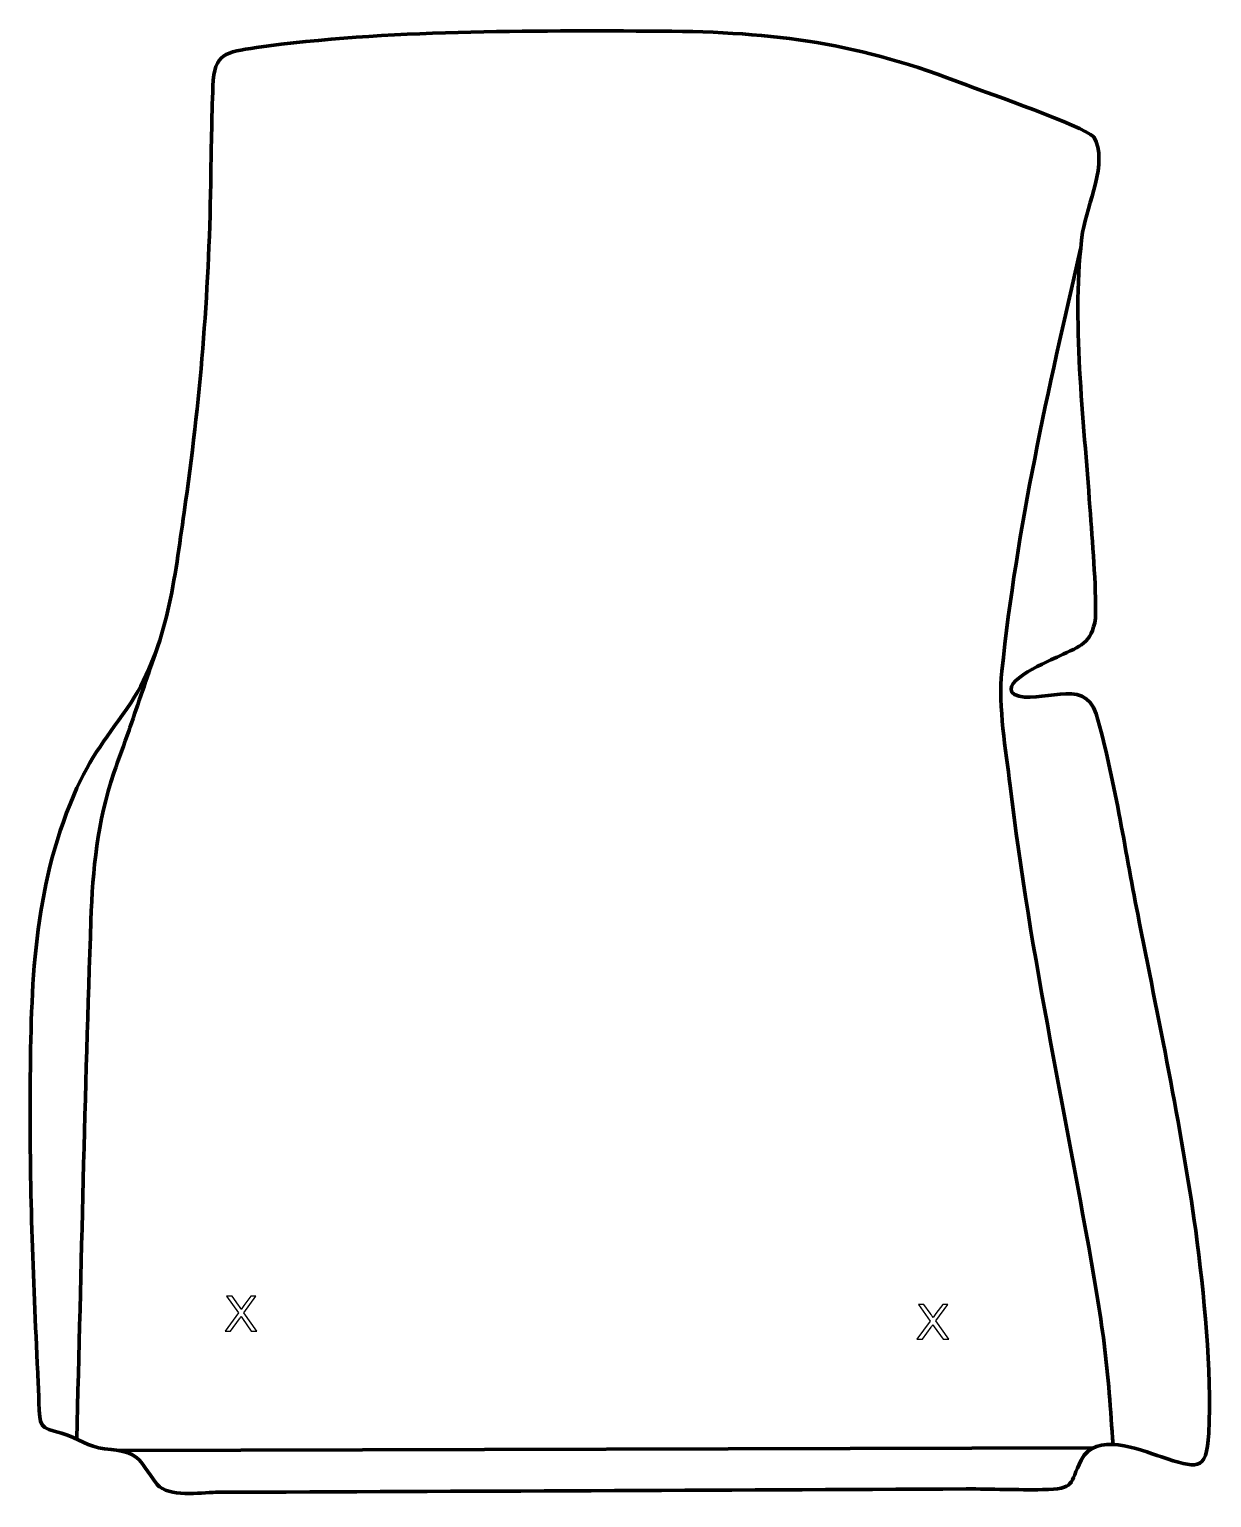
# Model space of a CAD drawing. Header units: millimetres. Extents: x 907 to 1525, y 73 to 840.
import ezdxf

# ---------------------------------------------------------------- set-up
doc = ezdxf.new("R2010")
doc.units = ezdxf.units.MM
doc.header["$MEASUREMENT"] = 0
doc.layers.add('layer 2', color=7, linetype='Continuous')
doc.layers.add('layer 3', color=7, linetype='Continuous')

msp = doc.modelspace()

# ---------------------------------------------------------------- linework, layer by layer
at = {"layer": 'layer 2', "color": 142, "lineweight": 158}
for points, knots in [([(1456.868, 725.134), (1439.7003, 650.8448), (1423.7193, 580.5842), (1415.6951, 504.5321), (1415.6951, 504.5321), (1413.6988, 485.6105), (1417.7851, 463.5035), (1420.0419, 444.5325), (1420.0419, 444.5325), (1430.3381, 356.2603), (1450.6107, 266.8664), (1465.3709, 178.7286), (1465.3709, 178.7286), (1468.2375, 161.5532), (1470.4521, 144.5456), (1471.8525, 127.1851), (1471.8525, 127.1851), (1472.5263, 118.2401), (1473.108, 109.2934), (1473.8306, 100.3511)], [0, 0, 0, 0, 0.16666667, 0.16666667, 0.16666667, 0.16666667, 0.33333333, 0.33333333, 0.33333333, 0.33333333, 0.5, 0.5, 0.5, 0.5, 0.66666667, 0.66666667, 0.66666667, 0.66666667, 1, 1, 1, 1]), ([(932.0392, 103.1491), (934.5037, 193.4431), (936.2287, 283.8413), (939.4676, 374.1027), (939.4676, 374.1027), (940.4402, 401.2066), (942.8243, 425.4368), (951.4553, 451.3569), (951.4553, 451.3569), (954.0289, 458.8343), (956.8163, 466.2386), (959.4158, 473.7109), (959.4158, 473.7109), (959.4158, 473.7109), (959.854, 474.979), (959.854, 474.979), (959.854, 474.979), (964.2308, 487.7564), (968.6273, 500.5267), (972.9852, 513.3105), (972.9852, 513.3105), (972.9852, 513.3105), (973.4688, 514.7306), (973.4688, 514.7306)], [0, 0, 0, 0, 0.14285714, 0.14285714, 0.14285714, 0.14285714, 0.28571429, 0.28571429, 0.28571429, 0.28571429, 0.42857143, 0.42857143, 0.42857143, 0.42857143, 0.57142857, 0.57142857, 0.57142857, 0.57142857, 0.71428571, 0.71428571, 0.71428571, 0.71428571, 1, 1, 1, 1])]:
    msp.add_open_spline(points, degree=3, knots=knots, dxfattribs=at)
at = {"layer": 'layer 2', "color": 142}
for points in [[(1009.5814, 159.6114), (1009.5814, 159.6114), (1016.6087, 169.0475), (1016.6087, 169.0475), (1016.6087, 169.0475), (1016.6087, 169.0475), (1010.4196, 177.7978), (1010.4196, 177.7978), (1010.4196, 177.7978), (1010.4196, 177.7978), (1013.2855, 177.7978), (1013.2855, 177.7978), (1013.2855, 177.7978), (1013.2855, 177.7978), (1016.6002, 173.1454), (1016.6002, 173.1454), (1016.6002, 173.1454), (1017.2903, 172.1802), (1017.7686, 171.4436), (1018.0438, 170.9313), (1018.0438, 170.9313), (1018.4544, 171.5663), (1018.937, 172.2437), (1019.4916, 172.9591), (1019.4916, 172.9591), (1019.4916, 172.9591), (1023.1238, 177.7978), (1023.1238, 177.7978), (1023.1238, 177.7978), (1023.1238, 177.7978), (1025.7612, 177.7978), (1025.7612, 177.7978), (1025.7612, 177.7978), (1025.7612, 177.7978), (1019.445, 169.1533), (1019.445, 169.1533), (1019.445, 169.1533), (1019.445, 169.1533), (1026.2438, 159.6114), (1026.2438, 159.6114), (1026.2438, 159.6114), (1026.2438, 159.6114), (1023.2889, 159.6114), (1023.2889, 159.6114), (1023.2889, 159.6114), (1023.2889, 159.6114), (1018.7, 166.0969), (1018.7, 166.0969), (1018.7, 166.0969), (1018.4375, 166.4652), (1018.1877, 166.8335), (1017.9549, 167.1975), (1017.9549, 167.1975), (1017.5485, 166.5879), (1017.2606, 166.1604), (1017.0828, 165.9191), (1017.0828, 165.9191), (1017.0828, 165.9191), (1012.4727, 159.6114), (1012.4727, 159.6114), (1012.4727, 159.6114), (1012.4727, 159.6114), (1009.5814, 159.6114), (1009.5814, 159.6114)], [(1371.2666, 155.3778), (1371.2666, 155.3778), (1378.2939, 164.8139), (1378.2939, 164.8139), (1378.2939, 164.8139), (1378.2939, 164.8139), (1372.1048, 173.5642), (1372.1048, 173.5642), (1372.1048, 173.5642), (1372.1048, 173.5642), (1374.9707, 173.5642), (1374.9707, 173.5642), (1374.9707, 173.5642), (1374.9707, 173.5642), (1378.2854, 168.9118), (1378.2854, 168.9118), (1378.2854, 168.9118), (1378.9755, 167.9466), (1379.4538, 167.21), (1379.729, 166.6977), (1379.729, 166.6977), (1380.1396, 167.3327), (1380.6222, 168.0101), (1381.1768, 168.7255), (1381.1768, 168.7255), (1381.1768, 168.7255), (1384.809, 173.5642), (1384.809, 173.5642), (1384.809, 173.5642), (1384.809, 173.5642), (1387.4464, 173.5642), (1387.4464, 173.5642), (1387.4464, 173.5642), (1387.4464, 173.5642), (1381.1302, 164.9197), (1381.1302, 164.9197), (1381.1302, 164.9197), (1381.1302, 164.9197), (1387.929, 155.3778), (1387.929, 155.3778), (1387.929, 155.3778), (1387.929, 155.3778), (1384.9741, 155.3778), (1384.9741, 155.3778), (1384.9741, 155.3778), (1384.9741, 155.3778), (1380.3852, 161.8633), (1380.3852, 161.8633), (1380.3852, 161.8633), (1380.1227, 162.2316), (1379.8729, 162.5999), (1379.6401, 162.9639), (1379.6401, 162.9639), (1379.2337, 162.3543), (1378.9458, 161.9268), (1378.768, 161.6855), (1378.768, 161.6855), (1378.768, 161.6855), (1374.1579, 155.3778), (1374.1579, 155.3778), (1374.1579, 155.3778), (1374.1579, 155.3778), (1371.2666, 155.3778), (1371.2666, 155.3778)]]:
    msp.add_open_spline(points, degree=3, knots=[0, 0, 0, 0, 0.05882353, 0.05882353, 0.05882353, 0.05882353, 0.11764706, 0.11764706, 0.11764706, 0.11764706, 0.17647059, 0.17647059, 0.17647059, 0.17647059, 0.23529412, 0.23529412, 0.23529412, 0.23529412, 0.29411765, 0.29411765, 0.29411765, 0.29411765, 0.35294118, 0.35294118, 0.35294118, 0.35294118, 0.41176471, 0.41176471, 0.41176471, 0.41176471, 0.47058824, 0.47058824, 0.47058824, 0.47058824, 0.52941176, 0.52941176, 0.52941176, 0.52941176, 0.58823529, 0.58823529, 0.58823529, 0.58823529, 0.64705882, 0.64705882, 0.64705882, 0.64705882, 0.70588235, 0.70588235, 0.70588235, 0.70588235, 0.76470588, 0.76470588, 0.76470588, 0.76470588, 0.82352941, 0.82352941, 0.82352941, 0.82352941, 0.88235294, 0.88235294, 0.88235294, 0.88235294, 1, 1, 1, 1], dxfattribs=at)
at = {"layer": 'layer 2', "color": 142, "lineweight": 158}
msp.add_open_spline([(1463.7035, 98.5245), (1463.7035, 98.5245), (954.0098, 97.0955), (954.0098, 97.0955)], degree=3, dxfattribs=at)
at = {"layer": 'layer 3', "color": 242, "lineweight": 158}
msp.add_open_spline([(1003.2523, 810.3563), (1003.9839, 827.745), (1009.7659, 827.8146), (1025.9513, 830.4096), (1025.9513, 830.4096), (1094.5693, 839.8843), (1168.205, 839.1359), (1237.5495, 838.9865), (1237.5495, 838.9865), (1297.8913, 838.5131), (1340.9896, 832.7644), (1397.5755, 810.6812), (1397.5755, 810.6812), (1408.9264, 806.3692), (1457.4998, 789.5914), (1463.702, 783.6865), (1463.702, 783.6865), (1471.5906, 770.2193), (1460.3997, 748.8905), (1457.9037, 733.8473), (1457.9037, 733.8473), (1451.7484, 689.6302), (1458.6846, 635.1886), (1461.7149, 590.1542), (1461.7149, 590.1542), (1462.9717, 571.6438), (1465.0332, 550.4792), (1464.6819, 532.1161), (1464.6819, 532.1161), (1462.4146, 518.503), (1457.0499, 517.9603), (1445.5975, 512.2889), (1445.5975, 512.2889), (1441.9498, 510.4825), (1413.111, 498.9426), (1422.2504, 492.255), (1422.2504, 492.255), (1435.3305, 486.4012), (1458.6016, 502.1679), (1465.0538, 482.2111), (1465.0538, 482.2111), (1474.5286, 448.7174), (1479.9309, 411.9745), (1486.6998, 377.6156), (1486.6998, 377.6156), (1497.4077, 323.1907), (1509.3366, 267.043), (1517.0191, 212.2124), (1517.0191, 212.2124), (1521.4504, 178.7442), (1525.3661, 139.8131), (1523.897, 106.1723), (1523.897, 106.1723), (1522.7689, 85.2245), (1517.1973, 88.1639), (1499.1238, 93.8103), (1499.1238, 93.8103), (1487.4274, 97.7303), (1464.6932, 107.2358), (1457.1435, 92.1861), (1457.1435, 92.1861), (1450.8387, 79.6179), (1454.6088, 77.0623), (1436.9585, 76.7304), (1436.9585, 76.7304), (1423.9383, 76.4855), (1410.3081, 77.1309), (1397.0833, 77.0715), (1397.0833, 77.0715), (1266.3431, 76.4819), (1135.5998, 75.823), (1004.8595, 75.3432), (1004.8595, 75.3432), (996.436, 75.1888), (980.1532, 72.5428), (974.1045, 79.4355), (974.1045, 79.4355), (963.1051, 93.6813), (965.996, 96.0831), (946.6148, 98.0632), (946.6148, 98.0632), (937.8255, 98.9611), (932.9416, 103.7801), (924.1136, 106.1714), (924.1136, 106.1714), (912.6855, 109.267), (912.6685, 109.5604), (912.2877, 122.3233), (912.2877, 122.3233), (912.1331, 127.5039), (911.9118, 132.6528), (911.6888, 137.8296), (911.6888, 137.8296), (909.1587, 188.3151), (907.2894, 236.7986), (907.7703, 287.4103), (907.7703, 287.4103), (908.0478, 340.2083), (909.3854, 390.1248), (930.4884, 439.6507), (930.4884, 439.6507), (939.6355, 460.8063), (948.0184, 469.9323), (960.5528, 488.1759), (960.5528, 488.1759), (979.6698, 517.9447), (983.2388, 553.2411), (988.215, 587.4565), (988.215, 587.4565), (996.5611, 646.0741), (1001.1795, 700.0569), (1002.0882, 759.2923), (1002.0882, 759.2923), (1002.3495, 776.3245), (1002.6232, 793.3318), (1003.2523, 810.3563)], degree=3, knots=[0, 0, 0, 0, 0.03333333, 0.03333333, 0.03333333, 0.03333333, 0.06666667, 0.06666667, 0.06666667, 0.06666667, 0.1, 0.1, 0.1, 0.1, 0.13333333, 0.13333333, 0.13333333, 0.13333333, 0.16666667, 0.16666667, 0.16666667, 0.16666667, 0.2, 0.2, 0.2, 0.2, 0.23333333, 0.23333333, 0.23333333, 0.23333333, 0.26666667, 0.26666667, 0.26666667, 0.26666667, 0.3, 0.3, 0.3, 0.3, 0.33333333, 0.33333333, 0.33333333, 0.33333333, 0.36666667, 0.36666667, 0.36666667, 0.36666667, 0.4, 0.4, 0.4, 0.4, 0.43333333, 0.43333333, 0.43333333, 0.43333333, 0.46666667, 0.46666667, 0.46666667, 0.46666667, 0.5, 0.5, 0.5, 0.5, 0.53333333, 0.53333333, 0.53333333, 0.53333333, 0.56666667, 0.56666667, 0.56666667, 0.56666667, 0.6, 0.6, 0.6, 0.6, 0.63333333, 0.63333333, 0.63333333, 0.63333333, 0.66666667, 0.66666667, 0.66666667, 0.66666667, 0.7, 0.7, 0.7, 0.7, 0.73333333, 0.73333333, 0.73333333, 0.73333333, 0.76666667, 0.76666667, 0.76666667, 0.76666667, 0.8, 0.8, 0.8, 0.8, 0.83333333, 0.83333333, 0.83333333, 0.83333333, 0.86666667, 0.86666667, 0.86666667, 0.86666667, 0.9, 0.9, 0.9, 0.9, 0.93333333, 0.93333333, 0.93333333, 0.93333333, 1, 1, 1, 1], dxfattribs=at)

doc.saveas('drawing.dxf')
